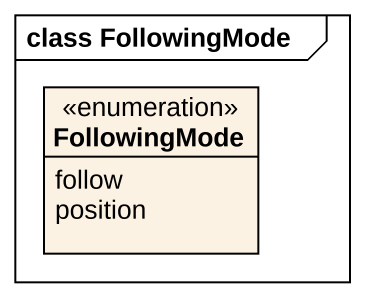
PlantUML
@startuml
mainframe class FollowingMode
hide circle
hide empty members
enum FollowingMode {
  follow
  position
}
@enduml
